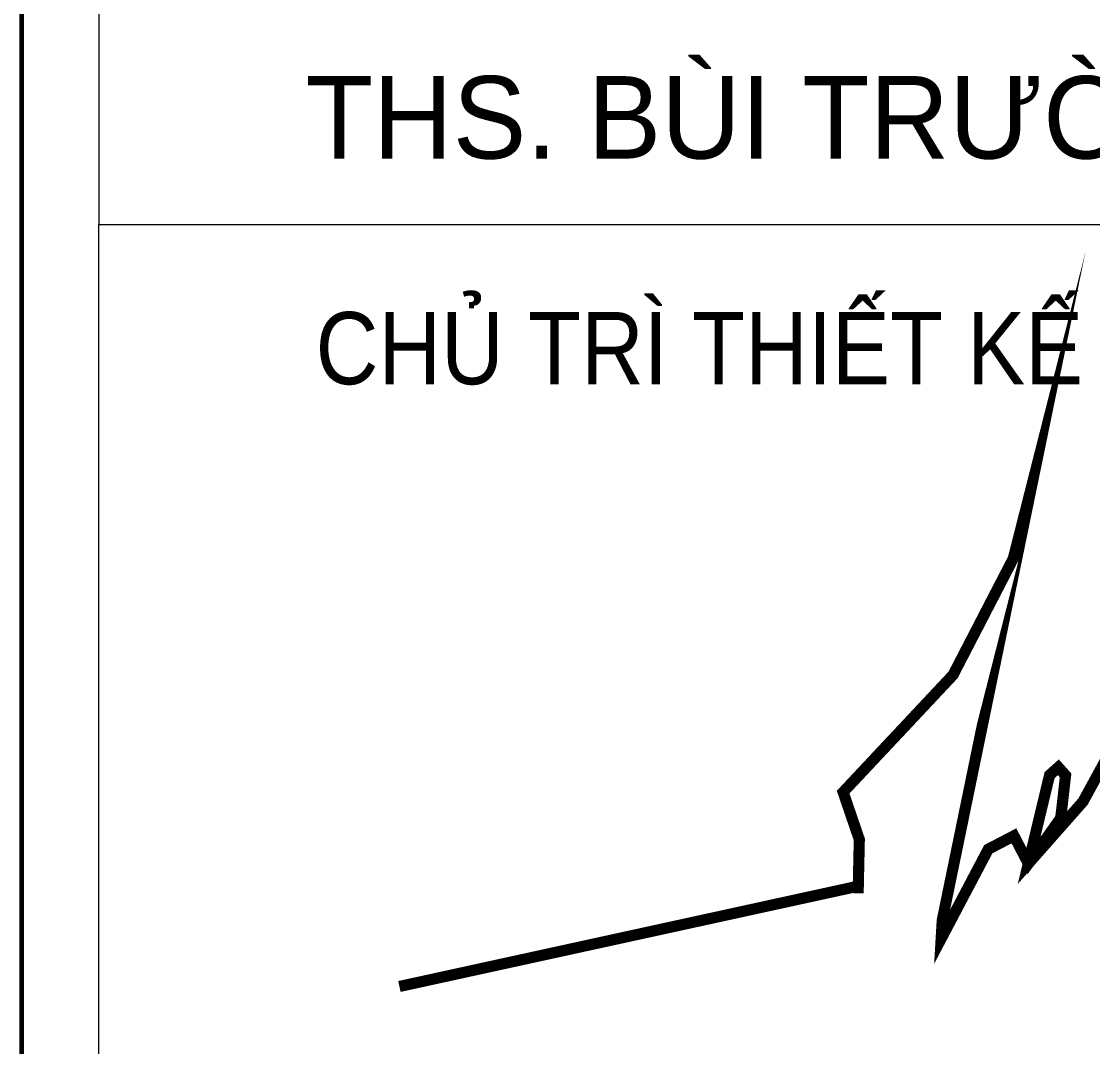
# Model space of a CAD drawing. Header units: millimetres. Extents: x -182770 to 489476, y -561170 to -280028.
# Drawn here: x 67604 to 70607, y -538565 to -535691 of the extents above; entities that cross this region are included whole.
import ezdxf
from ezdxf.enums import TextEntityAlignment as Align

# ---------------------------------------------------------------- set-up
doc = ezdxf.new("R2010")
doc.units = ezdxf.units.MM
doc.header["$MEASUREMENT"] = 0
for name, color, linetype, lineweight in [('Khungten_LCDI', 7, 'Continuous', 5), ('LC ISO', 153, 'Continuous', 13), ('LC Net thay', 63, 'Continuous', 25), ('LC Text1', 3, 'Continuous', 20)]:
    doc.layers.add(name, color=color, linetype=linetype, lineweight=lineweight)
doc.styles.add('Khungten', font='VHAVAN.TTF', dxfattribs={"width": 0.9, "height": 5000})
doc.styles.add('LC 1', font='VHAVANB.TTF')
doc.styles.add('Title', font='VHBLACK.TTF', dxfattribs={"width": 0.8})
doc.styles.add('VNAVANTH', font='VHAVANB.TTF', dxfattribs={"width": 0.6})

# ---------------------------------------------------------------- blocks, each defined once
blk = doc.blocks.new('lcdi fix')
at = {"layer": 'Khungten_LCDI', "color": 5, "lineweight": 60}
blk.add_line((36600.02583062735, 14649.99999999255), (36600.02583062735, -14649.99999999255), dxfattribs=at)
at = {"layer": 'Khungten_LCDI', "color": 9, "lineweight": 15}
for points in [[(36750.02502495137, -1521.876888302984), (40449.99980574933, -1521.876888302984), (40449.99980574933, 446.3150240202522), (36750.02502495137, 446.3150240202522)], [(36750.02502495137, -1521.876888302984), (40449.99980563012, -1521.876888302984), (40449.99980563012, -3535.499688288095), (36750.02502495137, -3535.499688288095)]]:
    blk.add_lwpolyline(points, close=True, dxfattribs=at)
at = {"layer": 'LC ISO', "const_width": 21.59999986938455}
for points in [[(38222.87711421454, -2819.006832361096), (38225.15778829077, -2714.715486140049), (38193.7904087169, -2622.924059776804), (38407.04469521901, -2395.492284381908), (38523.82636651648, -2169.762140353749), (38558.67262550171, -2032.679784862168), (38386.02930041391, -2871.303554534645), (38383.96154901102, -2906.877045241759), (38424.12266967903, -2830.700591116914), (38475.37295243331, -2733.490534520373), (38525.03943348338, -2707.633036195464), (38553.04795752404, -2761.431157383628), (38615.80661580719, -2673.155546419517), (38625.24762471826, -2590.280859757826), (38611.22380421258, -2574.623130395001), (38594.23557747801, -2589.838608764492), (38553.04795752404, -2761.431157383628), (38659.01729008821, -2641.267541570363), (38828.4213909921, -2330.823500328781)], [(37333.16191688872, -2999.782081068035), (38223.1783694309, -2805.230943733454)]]:
    blk.add_lwpolyline(points, dxfattribs=at)
at = {"color": 7, "style": 'VNAVANTH'}
blk.add_text('ths. bïi tr\xadêng giang', height=159.9999958502171, dxfattribs=at).set_placement((38493.4382369825, -1394.128151668134), align=Align.CENTER)
at = {"color": 7, "style": 'Khungten', "width": 0.9}
blk.add_text('chñ tr× thiÕt kÕ - designed by', height=139.9999963689399, dxfattribs=at).set_placement((38565.57114115444, -1831.807858450236), align=Align.CENTER)
at = {"color": 7, "style": 'Khungten', "width": 0.8}
for tag, p in [('REVISION', (39498.75271332351, -10746.30395446718)), ('NGAYHT', (39546.07422497955, -11609.37091637403))]:
    blk.add_attdef(tag, text='', height=199.998925739526, dxfattribs=at).set_placement(p, align=Align.CENTER)
at = {"layer": 'LC Text1', "color": 3, "style": 'LC 1', "width": 1.834005631990714}
for tag, p, p2 in [('TENBANVE1', (36912.65773373929, -8885.760238945484), (40339.14503431407, -8885.760238945484)), ('TENBANVE2', (36912.65773373929, -9562.465564332902), (40339.14503431407, -9562.465564332902))]:
    blk.add_attdef(tag, text='', height=249.9999935159642, dxfattribs=at).set_placement(p, p2, align=Align.FIT)
at = {"layer": 'LC Text1', "style": 'Title', "width": 0.7}
blk.add_attdef('SOBANVE', text='', height=249.9999935159641, dxfattribs=at).set_placement((39561.98232412425, -13896.18071823567), align=Align.CENTER)

msp = doc.modelspace()

# ---------------------------------------------------------------- block references
at = {"layer": 'LC Net thay', "xscale": 1.44585, "yscale": 1.44585, "zscale": 1.44585}
msp.add_blockref('lcdi fix', (14685.43744249735, -534059.6739171003), dxfattribs=at)

doc.saveas('drawing.dxf')
